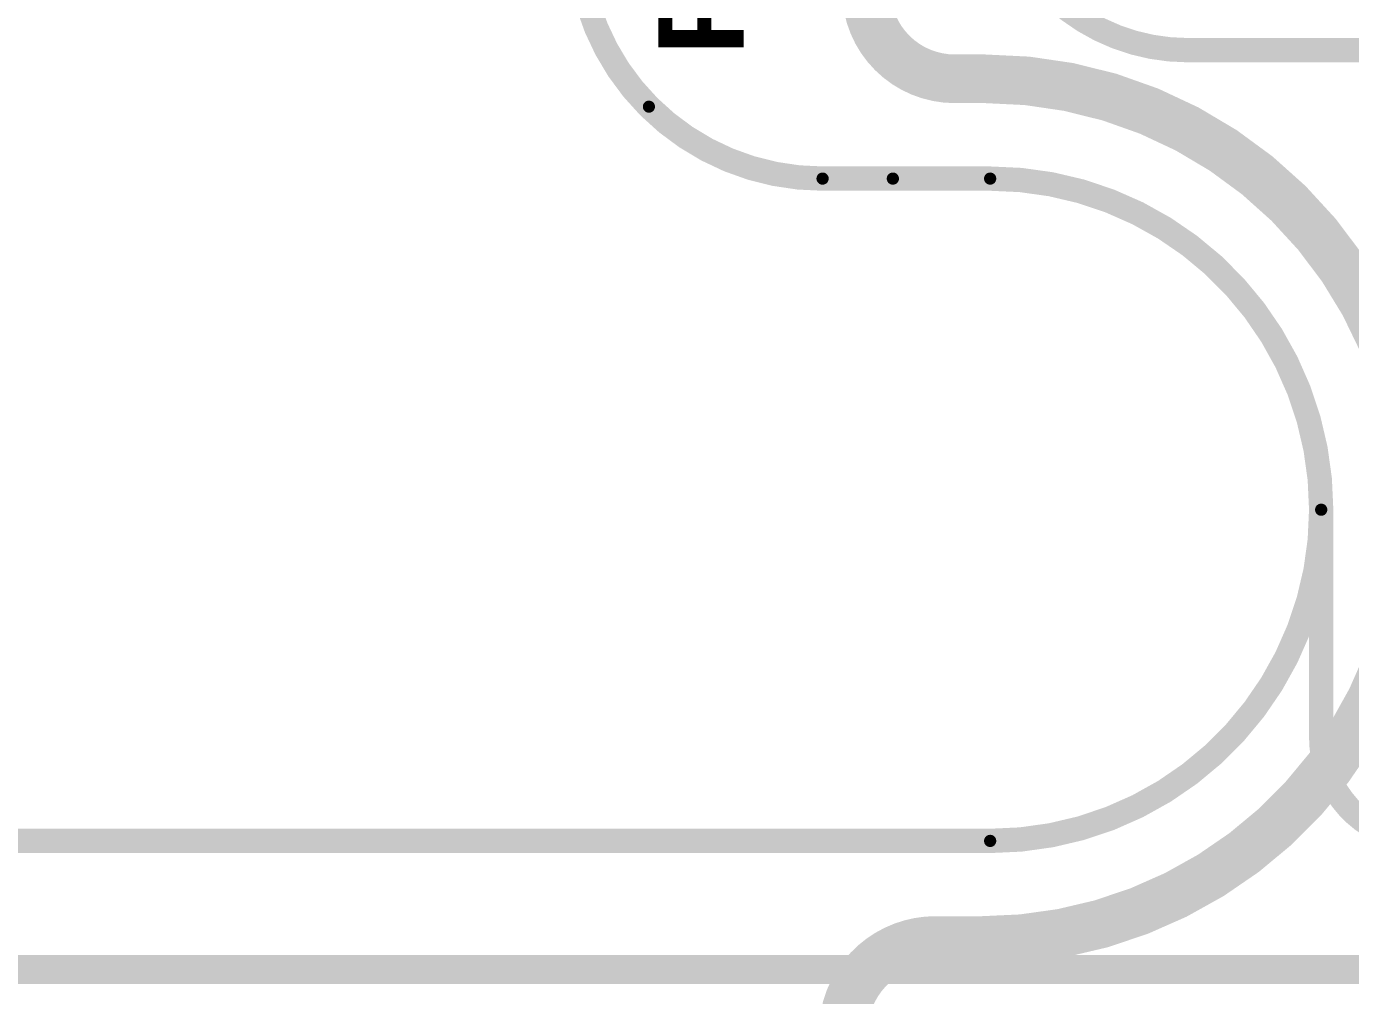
# Model space of a CAD drawing. Header units: inches. Extents: x 3 to 457, y -41 to 239.
# Drawn here: x 92.73 to 106.55, y 128 to 138.11 of the extents above; entities that cross this region are included whole.
import ezdxf

# ---------------------------------------------------------------- set-up
doc = ezdxf.new("R2010")
doc.units = ezdxf.units.IN
for name, color, linetype in [('Board Outline', 216, 'Continuous'), ('Bottom Layer', 5, 'Continuous'), ('Fabrication', 76, 'Continuous'), ('Top Layer', 1, 'Continuous'), ('Top Overlay', 2, 'Continuous')]:
    doc.layers.add(name, color=color, linetype=linetype)
doc.styles.add('Arial_Bold', font='', dxfattribs={"height": 0.2})
doc.styles.get('Arial_Bold').set_extended_font_data('Arial', bold=True)

msp = doc.modelspace()

# ---------------------------------------------------------------- linework, layer by layer
at = {"layer": 'Board Outline'}
for points in [[(99.227, 137.276, 0.127, 0.127, -0.198912), (98.484, 139.071, 0.127, 0.127, 0)], [(101.041, 136.525, 0.127, 0.127, -0.198912), (99.227, 137.276, 0.127, 0.127, 0)], [(101.041, 136.525, 0.127, 0.127, 0), (101.775, 136.525, 0.127, 0.127, 0)], [(101.775, 136.525, 0.127, 0.127, 0), (102.791, 136.525, 0.127, 0.127, 0)], [(102.791, 136.525, 0.127, 0.127, -0.414214), (106.248, 133.068, 0.127, 0.127, 0)], [(106.248, 133.068, 0.127, 0.127, -0.414214), (102.791, 129.61, 0.127, 0.127, 0)], [(85.57, 129.61, 0.127, 0.127, 0), (102.791, 129.61, 0.127, 0.127, 0)]]:
    msp.add_lwpolyline(points, format="xyseb", dxfattribs=at)
for points in [[(99.196, 137.276, 0.0635, 0.0635, 1), (99.259, 137.276, 0.0635, 0.0635, 1)], [(99.196, 137.276, 0.0635, 0.0635, 1), (99.259, 137.276, 0.0635, 0.0635, 1)], [(101.009, 136.525, 0.0635, 0.0635, 1), (101.073, 136.525, 0.0635, 0.0635, 1)], [(101.009, 136.525, 0.0635, 0.0635, 1), (101.073, 136.525, 0.0635, 0.0635, 1)], [(101.743, 136.525, 0.0635, 0.0635, 1), (101.807, 136.525, 0.0635, 0.0635, 1)], [(101.743, 136.525, 0.0635, 0.0635, 1), (101.807, 136.525, 0.0635, 0.0635, 1)], [(102.759, 136.525, 0.0635, 0.0635, 1), (102.823, 136.525, 0.0635, 0.0635, 1)], [(102.759, 136.525, 0.0635, 0.0635, 1), (102.823, 136.525, 0.0635, 0.0635, 1)], [(106.216, 133.068, 0.0635, 0.0635, 1), (106.28, 133.068, 0.0635, 0.0635, 1)], [(106.216, 133.068, 0.0635, 0.0635, 1), (106.28, 133.068, 0.0635, 0.0635, 1)], [(102.759, 129.61, 0.0635, 0.0635, 1), (102.823, 129.61, 0.0635, 0.0635, 1)], [(102.759, 129.61, 0.0635, 0.0635, 1), (102.823, 129.61, 0.0635, 0.0635, 1)]]:
    msp.add_lwpolyline(points, format="xyseb", close=True, dxfattribs=at)
at = {"layer": 'Bottom Layer'}
msp.add_lwpolyline([(85.566, 128.267, 0.305, 0.305, 0), (109.751, 128.267, 0.305, 0.305, 0)], format="xyseb", dxfattribs=at)
at = {"layer": 'Fabrication'}
for points in [[(99.227, 137.276, 0.254, 0.254, -0.198912), (98.484, 139.071, 0.254, 0.254, 0)], [(101.041, 136.525, 0.254, 0.254, -0.198912), (99.227, 137.276, 0.254, 0.254, 0)], [(101.041, 136.525, 0.254, 0.254, 0), (101.775, 136.525, 0.254, 0.254, 0)], [(101.775, 136.525, 0.254, 0.254, 0), (102.791, 136.525, 0.254, 0.254, 0)], [(102.791, 136.525, 0.254, 0.254, -0.414214), (106.248, 133.068, 0.254, 0.254, 0)], [(106.248, 133.068, 0.254, 0.254, -0.414214), (102.791, 129.61, 0.254, 0.254, 0)], [(106.248, 130.692, 0.254, 0.254, 0), (106.248, 133.068, 0.254, 0.254, 0)], [(107.33, 129.61, 0.254, 0.254, -0.414214), (106.248, 130.692, 0.254, 0.254, 0)], [(85.57, 129.61, 0.254, 0.254, 0), (102.791, 129.61, 0.254, 0.254, 0)]]:
    msp.add_lwpolyline(points, format="xyseb", dxfattribs=at)
for points in [[(99.164, 137.276, 0.127, 0.127, 1), (99.291, 137.276, 0.127, 0.127, 1)], [(99.164, 137.276, 0.127, 0.127, 1), (99.291, 137.276, 0.127, 0.127, 1)], [(100.977, 136.525, 0.127, 0.127, 1), (101.104, 136.525, 0.127, 0.127, 1)], [(100.977, 136.525, 0.127, 0.127, 1), (101.104, 136.525, 0.127, 0.127, 1)], [(101.711, 136.525, 0.127, 0.127, 1), (101.838, 136.525, 0.127, 0.127, 1)], [(101.711, 136.525, 0.127, 0.127, 1), (101.838, 136.525, 0.127, 0.127, 1)], [(102.727, 136.525, 0.127, 0.127, 1), (102.854, 136.525, 0.127, 0.127, 1)], [(102.727, 136.525, 0.127, 0.127, 1), (102.854, 136.525, 0.127, 0.127, 1)], [(106.185, 133.068, 0.127, 0.127, 1), (106.312, 133.068, 0.127, 0.127, 1)], [(106.185, 133.068, 0.127, 0.127, 1), (106.312, 133.068, 0.127, 0.127, 1)], [(106.185, 133.068, 0.127, 0.127, 1), (106.312, 133.068, 0.127, 0.127, 1)], [(106.185, 130.692, 0.127, 0.127, 1), (106.312, 130.692, 0.127, 0.127, 1)], [(106.185, 130.692, 0.127, 0.127, 1), (106.312, 130.692, 0.127, 0.127, 1)], [(102.727, 129.61, 0.127, 0.127, 1), (102.854, 129.61, 0.127, 0.127, 1)], [(102.727, 129.61, 0.127, 0.127, 1), (102.854, 129.61, 0.127, 0.127, 1)]]:
    msp.add_lwpolyline(points, format="xyseb", close=True, dxfattribs=at)
at = {"layer": 'Top Layer'}
for points in [[(104.854, 137.866, 0.254, 0.254, -0.414214), (102.791, 139.929, 0.254, 0.254, 0)], [(102.421, 137.567, 0.508, 0.508, -0.413704), (101.498, 138.488, 0.508, 0.508, 0)], [(104.854, 137.866, 0.254, 0.254, 0), (112.827, 137.866, 0.254, 0.254, 0)], [(102.421, 137.567, 0.508, 0.508, 0), (102.739, 137.567, 0.508, 0.508, 0)], [(102.739, 137.567, 0.508, 0.508, -0.410448), (107.247, 133.116, 0.508, 0.508, 0)], [(107.247, 133.113, 0.508, 0.508, -0.414214), (102.704, 128.57, 0.508, 0.508, 0)], [(101.582, 128.33, 0.508, 0.508, -0.18219), (102.218, 128.57, 0.508, 0.508, 0)], [(102.218, 128.57, 0.508, 0.508, 0), (102.704, 128.57, 0.508, 0.508, 0)], [(101.255, 127.607, 0.508, 0.508, -0.215742), (101.582, 128.33, 0.508, 0.508, 0)]]:
    msp.add_lwpolyline(points, format="xyseb", dxfattribs=at)
for points in [[(104.791, 137.866, 0.127, 0.127, 1), (104.918, 137.866, 0.127, 0.127, 1)], [(104.791, 137.866, 0.127, 0.127, 1), (104.918, 137.866, 0.127, 0.127, 1)], [(102.294, 137.567, 0.254, 0.254, 1), (102.548, 137.567, 0.254, 0.254, 1)], [(102.294, 137.567, 0.254, 0.254, 1), (102.548, 137.567, 0.254, 0.254, 1)], [(102.612, 137.567, 0.254, 0.254, 1), (102.866, 137.567, 0.254, 0.254, 1)], [(102.612, 137.567, 0.254, 0.254, 1), (102.866, 137.567, 0.254, 0.254, 1)], [(102.091, 128.57, 0.254, 0.254, 1), (102.345, 128.57, 0.254, 0.254, 1)], [(102.091, 128.57, 0.254, 0.254, 1), (102.345, 128.57, 0.254, 0.254, 1)], [(102.577, 128.57, 0.254, 0.254, 1), (102.831, 128.57, 0.254, 0.254, 1)], [(102.577, 128.57, 0.254, 0.254, 1), (102.831, 128.57, 0.254, 0.254, 1)], [(101.455, 128.33, 0.254, 0.254, 1), (101.709, 128.33, 0.254, 0.254, 1)], [(101.455, 128.33, 0.254, 0.254, 1), (101.709, 128.33, 0.254, 0.254, 1)]]:
    msp.add_lwpolyline(points, format="xyseb", close=True, dxfattribs=at)

# ---------------------------------------------------------------- texts
at = {"layer": 'Top Overlay', "style": 'Arial_Bold'}
msp.add_text('Rev-v1.0', height=0.889, rotation=90, dxfattribs=at).set_placement((100.216, 137.813))

doc.saveas('drawing.dxf')
